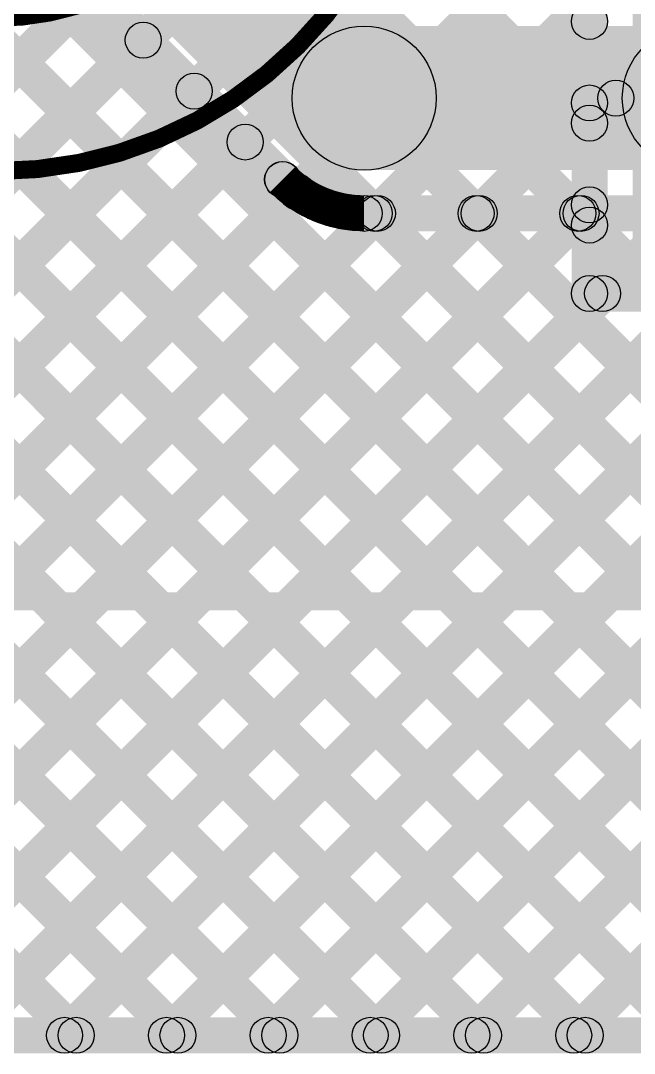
# Model space of a CAD drawing. Header units: millimetres. Extents: x -0.22 to 4.11, y -0.25 to 2.01.
# Drawn here: x 3.5225 to 3.693, y 0.0094 to 0.2962 of the extents above; entities that cross this region are included whole.
import ezdxf

# ---------------------------------------------------------------- set-up
doc = ezdxf.new("R2010")
doc.units = ezdxf.units.MM
doc.header["$MEASUREMENT"] = 0
for name, color, linetype in [('BottomLayer', 5, 'Continuous'), ('TopLayer', 1, 'Continuous'), ('TopOverlay', 2, 'Continuous')]:
    doc.layers.add(name, color=color, linetype=linetype)

# ---------------------------------------------------------------- blocks, each defined once
blk = doc.blocks.new('TS_1103S_C_C_3')
at = {"layer": 'TopOverlay'}
blk.add_hatch(color=2, dxfattribs=at).paths.add_polyline_path([(0.19291, 0.24069), (0.19291, 0.23569), (-0.19291, 0.23569), (-0.19291, 0.24069)])
for points, const_width in [([(0.1187, 0, 1), (-0.1187, 0, 1)], 0.005), ([(0.07363, 0, 1), (-0.07363, 0, 1)], 0.01)]:
    blk.add_lwpolyline(points, format="xyb", close=True, dxfattribs=dict(at, const_width=const_width))

msp = doc.modelspace()

# ---------------------------------------------------------------- hatches: boundary and pattern name
at = {"layer": 'BottomLayer'}
for points in [[(2.28168, 1.6878), (2.28875, 1.69487), (3.68407, 0.29955), (3.677, 0.29248)], [(2.28168, 1.6878), (2.28875, 1.69487), (3.68407, 0.29955), (3.677, 0.29248)], [(2.28168, 1.65951), (2.28875, 1.66658), (3.68407, 0.27127), (3.677, 0.2642)], [(2.28168, 1.65951), (2.28875, 1.66658), (3.68407, 0.27127), (3.677, 0.2642)], [(2.28168, 1.63123), (2.28875, 1.6383), (3.68407, 0.24298), (3.677, 0.23591)], [(2.28168, 1.63123), (2.28875, 1.6383), (3.68407, 0.24298), (3.677, 0.23591)], [(2.28168, 1.60294), (2.28875, 1.61002), (3.79807, 0.1007), (3.791, 0.09363)], [(2.28168, 1.60294), (2.28875, 1.61002), (3.79807, 0.1007), (3.791, 0.09363)], [(2.28168, 1.57466), (2.28875, 1.58173), (3.78483, 0.08565), (3.77776, 0.07858)], [(2.28168, 1.57466), (2.28875, 1.58173), (3.78483, 0.08565), (3.77776, 0.07858)], [(2.28168, 1.54638), (2.28875, 1.55345), (3.76566, 0.07654), (3.75859, 0.06947)], [(2.28168, 1.54638), (2.28875, 1.55345), (3.76566, 0.07654), (3.75859, 0.06947)], [(2.28168, 1.51809), (2.28875, 1.52516), (3.75005, 0.06387), (3.74297, 0.0568)], [(2.28168, 1.51809), (2.28875, 1.52516), (3.75005, 0.06387), (3.74297, 0.0568)], [(2.28168, 1.48981), (2.28875, 1.49688), (3.73773, 0.04791), (3.73066, 0.04084)], [(2.28168, 1.48981), (2.28875, 1.49688), (3.73773, 0.04791), (3.73066, 0.04084)], [(2.28168, 1.46153), (2.28875, 1.4686), (3.72904, 0.02832), (3.72196, 0.02124)], [(2.28168, 1.46153), (2.28875, 1.4686), (3.72904, 0.02832), (3.72196, 0.02124)], [(2.28168, 1.43324), (2.28875, 1.44031), (3.71114, 0.01792), (3.70407, 0.01085)], [(2.28168, 1.43324), (2.28875, 1.44031), (3.71114, 0.01792), (3.70407, 0.01085)], [(2.28168, 1.40496), (2.28875, 1.41203), (3.68286, 0.01792), (3.67579, 0.01085)], [(2.28168, 1.40496), (2.28875, 1.41203), (3.68286, 0.01792), (3.67579, 0.01085)], [(2.28168, 1.37667), (2.28875, 1.38375), (3.65458, 0.01792), (3.6475, 0.01085)], [(2.28168, 1.37667), (2.28875, 1.38375), (3.65458, 0.01792), (3.6475, 0.01085)], [(2.28168, 1.34839), (2.28875, 1.35546), (3.62629, 0.01792), (3.61922, 0.01085)], [(2.28168, 1.34839), (2.28875, 1.35546), (3.62629, 0.01792), (3.61922, 0.01085)], [(2.28168, 1.32011), (2.28875, 1.32718), (3.59801, 0.01792), (3.59094, 0.01085)], [(2.28168, 1.32011), (2.28875, 1.32718), (3.59801, 0.01792), (3.59094, 0.01085)], [(2.28168, 1.29182), (2.28875, 1.29889), (3.56972, 0.01792), (3.56265, 0.01085)], [(2.28168, 1.29182), (2.28875, 1.29889), (3.56972, 0.01792), (3.56265, 0.01085)], [(2.28168, 1.26354), (2.28875, 1.27061), (3.54144, 0.01792), (3.53437, 0.01085)], [(2.28168, 1.26354), (2.28875, 1.27061), (3.54144, 0.01792), (3.53437, 0.01085)], [(3.68553, 0.22042), (3.67553, 0.22042), (3.67553, 0.46332), (3.68553, 0.46332)], [(3.68553, 0.22042), (3.67553, 0.22042), (3.67553, 0.46332), (3.68553, 0.46332)], [(3.69253, 0.23242), (3.87953, 0.23242), (3.87953, 0.45132), (3.69253, 0.45132)], [(3.25539, 0.01085), (3.24832, 0.01792), (3.677, 0.4466), (3.68407, 0.43953)], [(3.25539, 0.01085), (3.24832, 0.01792), (3.677, 0.4466), (3.68407, 0.43953)], [(3.28367, 0.01085), (3.2766, 0.01792), (3.677, 0.41832), (3.68407, 0.41125)], [(3.28367, 0.01085), (3.2766, 0.01792), (3.677, 0.41832), (3.68407, 0.41125)], [(3.31196, 0.01085), (3.30488, 0.01792), (3.677, 0.39003), (3.68407, 0.38296)], [(3.31196, 0.01085), (3.30488, 0.01792), (3.677, 0.39003), (3.68407, 0.38296)], [(3.34024, 0.01085), (3.33317, 0.01792), (3.677, 0.36175), (3.68407, 0.35468)], [(3.34024, 0.01085), (3.33317, 0.01792), (3.677, 0.36175), (3.68407, 0.35468)], [(3.36852, 0.01085), (3.36145, 0.01792), (3.677, 0.33347), (3.68407, 0.3264)], [(3.36852, 0.01085), (3.36145, 0.01792), (3.677, 0.33347), (3.68407, 0.3264)], [(3.39681, 0.01085), (3.38974, 0.01792), (3.677, 0.30518), (3.68407, 0.29811)], [(3.39681, 0.01085), (3.38974, 0.01792), (3.677, 0.30518), (3.68407, 0.29811)], [(3.68782, 0.2697), (3.68782, 0.2797), (3.70963, 0.2797), (3.70963, 0.2697)], [(3.68782, 0.2697), (3.68782, 0.2797), (3.70963, 0.2797), (3.70963, 0.2697)], [(3.42509, 0.01085), (3.41802, 0.01792), (3.677, 0.2769), (3.68407, 0.26983)], [(3.42509, 0.01085), (3.41802, 0.01792), (3.677, 0.2769), (3.68407, 0.26983)], [(3.45338, 0.01085), (3.44631, 0.01792), (3.677, 0.24861), (3.68407, 0.24154)], [(3.45338, 0.01085), (3.44631, 0.01792), (3.677, 0.24861), (3.68407, 0.24154)], [(3.48166, 0.01085), (3.47459, 0.01792), (3.68062, 0.22395), (3.68769, 0.21688)], [(3.48166, 0.01085), (3.47459, 0.01792), (3.68062, 0.22395), (3.68769, 0.21688)], [(3.50995, 0.01085), (3.50288, 0.01792), (3.70891, 0.22395), (3.71598, 0.21688)], [(3.50995, 0.01085), (3.50288, 0.01792), (3.70891, 0.22395), (3.71598, 0.21688)], [(3.53823, 0.01085), (3.53116, 0.01792), (3.73719, 0.22395), (3.74426, 0.21688)], [(3.53823, 0.01085), (3.53116, 0.01792), (3.73719, 0.22395), (3.74426, 0.21688)], [(3.56651, 0.01085), (3.55944, 0.01792), (3.76548, 0.22395), (3.77255, 0.21688)], [(3.56651, 0.01085), (3.55944, 0.01792), (3.76548, 0.22395), (3.77255, 0.21688)], [(3.68053, 0.21542), (3.68053, 0.22542), (3.79453, 0.22542), (3.79453, 0.21542)], [(3.68053, 0.21542), (3.68053, 0.22542), (3.79453, 0.22542), (3.79453, 0.21542)], [(3.5948, 0.01085), (3.58773, 0.01792), (3.791, 0.22119), (3.79807, 0.21412)], [(3.5948, 0.01085), (3.58773, 0.01792), (3.791, 0.22119), (3.79807, 0.21412)], [(3.62308, 0.01085), (3.61601, 0.01792), (3.791, 0.19291), (3.79807, 0.18584)], [(3.62308, 0.01085), (3.61601, 0.01792), (3.791, 0.19291), (3.79807, 0.18584)], [(3.65137, 0.01085), (3.6443, 0.01792), (3.791, 0.16462), (3.79807, 0.15755)], [(3.65137, 0.01085), (3.6443, 0.01792), (3.791, 0.16462), (3.79807, 0.15755)], [(3.67965, 0.01085), (3.67258, 0.01792), (3.791, 0.13634), (3.79807, 0.12927)], [(3.67965, 0.01085), (3.67258, 0.01792), (3.791, 0.13634), (3.79807, 0.12927)], [(2.69453, 0.00939), (2.69453, 0.01939), (3.72304, 0.01939), (3.72304, 0.00939)], [(2.69453, 0.00939), (2.69453, 0.01939), (3.72304, 0.01939), (3.72304, 0.00939)]]:
    msp.add_hatch(color=5, dxfattribs=at).paths.add_polyline_path(points)
h = msp.add_hatch(color=5, dxfattribs=at)
edge = h.paths.add_edge_path()
edge.add_arc((3.68053, 0.29602), 0.005, 0, 360)
h = msp.add_hatch(color=5, dxfattribs=at)
edge = h.paths.add_edge_path()
edge.add_arc((3.68053, 0.29602), 0.005, 0, 360)
h = msp.add_hatch(color=5, dxfattribs=at)
edge = h.paths.add_edge_path()
edge.add_arc((3.68053, 0.27336), 0.005, 0, 360)
h = msp.add_hatch(color=5, dxfattribs=at)
edge = h.paths.add_edge_path()
edge.add_arc((3.68053, 0.27336), 0.005, 0, 360)
h = msp.add_hatch(color=5, dxfattribs=at)
edge = h.paths.add_edge_path()
edge.add_arc((3.68782, 0.2747), 0.005, 0, 360)
h = msp.add_hatch(color=5, dxfattribs=at)
edge = h.paths.add_edge_path()
edge.add_arc((3.68782, 0.2747), 0.005, 0, 360)
h = msp.add_hatch(color=5, dxfattribs=at)
edge = h.paths.add_edge_path()
edge.add_arc((3.68053, 0.26773), 0.005, 0, 360)
h = msp.add_hatch(color=5, dxfattribs=at)
edge = h.paths.add_edge_path()
edge.add_arc((3.68053, 0.26773), 0.005, 0, 360)
h = msp.add_hatch(color=5, dxfattribs=at)
edge = h.paths.add_edge_path()
edge.add_arc((3.68053, 0.24508), 0.005, 0, 360)
h = msp.add_hatch(color=5, dxfattribs=at)
edge = h.paths.add_edge_path()
edge.add_arc((3.68053, 0.24508), 0.005, 0, 360)
h = msp.add_hatch(color=5, dxfattribs=at)
edge = h.paths.add_edge_path()
edge.add_arc((3.68053, 0.23945), 0.005, 0, 360)
h = msp.add_hatch(color=5, dxfattribs=at)
edge = h.paths.add_edge_path()
edge.add_arc((3.68053, 0.23945), 0.005, 0, 360)
h = msp.add_hatch(color=5, dxfattribs=at)
edge = h.paths.add_edge_path()
edge.add_arc((3.68053, 0.22042), 0.005, 0, 360)
h = msp.add_hatch(color=5, dxfattribs=at)
edge = h.paths.add_edge_path()
edge.add_arc((3.68053, 0.22042), 0.005, 0, 360)
h = msp.add_hatch(color=5, dxfattribs=at)
edge = h.paths.add_edge_path()
edge.add_arc((3.68053, 0.22042), 0.005, 0, 360)
h = msp.add_hatch(color=5, dxfattribs=at)
edge = h.paths.add_edge_path()
edge.add_arc((3.68053, 0.22042), 0.005, 0, 360)
h = msp.add_hatch(color=5, dxfattribs=at)
edge = h.paths.add_edge_path()
edge.add_arc((3.68416, 0.22042), 0.005, 0, 360)
h = msp.add_hatch(color=5, dxfattribs=at)
edge = h.paths.add_edge_path()
edge.add_arc((3.68416, 0.22042), 0.005, 0, 360)
h = msp.add_hatch(color=5, dxfattribs=at)
edge = h.paths.add_edge_path()
edge.add_arc((3.53469, 0.01439), 0.005, 0, 360)
h = msp.add_hatch(color=5, dxfattribs=at)
edge = h.paths.add_edge_path()
edge.add_arc((3.53469, 0.01439), 0.005, 0, 360)
h = msp.add_hatch(color=5, dxfattribs=at)
edge = h.paths.add_edge_path()
edge.add_arc((3.5379, 0.01439), 0.005, 0, 360)
h = msp.add_hatch(color=5, dxfattribs=at)
edge = h.paths.add_edge_path()
edge.add_arc((3.5379, 0.01439), 0.005, 0, 360)
h = msp.add_hatch(color=5, dxfattribs=at)
edge = h.paths.add_edge_path()
edge.add_arc((3.56298, 0.01439), 0.005, 0, 360)
h = msp.add_hatch(color=5, dxfattribs=at)
edge = h.paths.add_edge_path()
edge.add_arc((3.56298, 0.01439), 0.005, 0, 360)
h = msp.add_hatch(color=5, dxfattribs=at)
edge = h.paths.add_edge_path()
edge.add_arc((3.56619, 0.01439), 0.005, 0, 360)
h = msp.add_hatch(color=5, dxfattribs=at)
edge = h.paths.add_edge_path()
edge.add_arc((3.56619, 0.01439), 0.005, 0, 360)
h = msp.add_hatch(color=5, dxfattribs=at)
edge = h.paths.add_edge_path()
edge.add_arc((3.59126, 0.01439), 0.005, 0, 360)
h = msp.add_hatch(color=5, dxfattribs=at)
edge = h.paths.add_edge_path()
edge.add_arc((3.59126, 0.01439), 0.005, 0, 360)
h = msp.add_hatch(color=5, dxfattribs=at)
edge = h.paths.add_edge_path()
edge.add_arc((3.59447, 0.01439), 0.005, 0, 360)
h = msp.add_hatch(color=5, dxfattribs=at)
edge = h.paths.add_edge_path()
edge.add_arc((3.59447, 0.01439), 0.005, 0, 360)
h = msp.add_hatch(color=5, dxfattribs=at)
edge = h.paths.add_edge_path()
edge.add_arc((3.61955, 0.01439), 0.005, 0, 360)
h = msp.add_hatch(color=5, dxfattribs=at)
edge = h.paths.add_edge_path()
edge.add_arc((3.61955, 0.01439), 0.005, 0, 360)
h = msp.add_hatch(color=5, dxfattribs=at)
edge = h.paths.add_edge_path()
edge.add_arc((3.62276, 0.01439), 0.005, 0, 360)
h = msp.add_hatch(color=5, dxfattribs=at)
edge = h.paths.add_edge_path()
edge.add_arc((3.62276, 0.01439), 0.005, 0, 360)
h = msp.add_hatch(color=5, dxfattribs=at)
edge = h.paths.add_edge_path()
edge.add_arc((3.64783, 0.01439), 0.005, 0, 360)
h = msp.add_hatch(color=5, dxfattribs=at)
edge = h.paths.add_edge_path()
edge.add_arc((3.64783, 0.01439), 0.005, 0, 360)
h = msp.add_hatch(color=5, dxfattribs=at)
edge = h.paths.add_edge_path()
edge.add_arc((3.65104, 0.01439), 0.005, 0, 360)
h = msp.add_hatch(color=5, dxfattribs=at)
edge = h.paths.add_edge_path()
edge.add_arc((3.65104, 0.01439), 0.005, 0, 360)
h = msp.add_hatch(color=5, dxfattribs=at)
edge = h.paths.add_edge_path()
edge.add_arc((3.67612, 0.01439), 0.005, 0, 360)
h = msp.add_hatch(color=5, dxfattribs=at)
edge = h.paths.add_edge_path()
edge.add_arc((3.67612, 0.01439), 0.005, 0, 360)
h = msp.add_hatch(color=5, dxfattribs=at)
edge = h.paths.add_edge_path()
edge.add_arc((3.67932, 0.01439), 0.005, 0, 360)
h = msp.add_hatch(color=5, dxfattribs=at)
edge = h.paths.add_edge_path()
edge.add_arc((3.67932, 0.01439), 0.005, 0, 360)
at = {"layer": 'TopLayer'}
for points in [[(3.27393, 0.5904), (3.30221, 0.61869), (3.63205, 0.28884), (3.60377, 0.26056)], [(3.23076, 0.56901), (3.23784, 0.57608), (3.75005, 0.06387), (3.74297, 0.0568)], [(3.23076, 0.56901), (3.23784, 0.57608), (3.75005, 0.06387), (3.74297, 0.0568)], [(3.25905, 0.56901), (3.26612, 0.57608), (3.76566, 0.07654), (3.75859, 0.06947)], [(3.25905, 0.56901), (3.26612, 0.57608), (3.76566, 0.07654), (3.75859, 0.06947)], [(3.27128, 0.56901), (3.27835, 0.57608), (3.59879, 0.25564), (3.59172, 0.24857)], [(3.27128, 0.56901), (3.27835, 0.57608), (3.59879, 0.25564), (3.59172, 0.24857)], [(3.28778, 0.48372), (3.29485, 0.49079), (3.73773, 0.04791), (3.73066, 0.04084)], [(3.28778, 0.48372), (3.29485, 0.49079), (3.73773, 0.04791), (3.73066, 0.04084)], [(3.28778, 0.45543), (3.29485, 0.4625), (3.72904, 0.02832), (3.72196, 0.02124)], [(3.28778, 0.45543), (3.29485, 0.4625), (3.72904, 0.02832), (3.72196, 0.02124)], [(3.1753, 0.42649), (3.18237, 0.43356), (3.59801, 0.01792), (3.59094, 0.01085)], [(3.1753, 0.42649), (3.18237, 0.43356), (3.59801, 0.01792), (3.59094, 0.01085)], [(3.20358, 0.42649), (3.21065, 0.43356), (3.62629, 0.01792), (3.61922, 0.01085)], [(3.20358, 0.42649), (3.21065, 0.43356), (3.62629, 0.01792), (3.61922, 0.01085)], [(3.23187, 0.42649), (3.23894, 0.43356), (3.65458, 0.01792), (3.6475, 0.01085)], [(3.23187, 0.42649), (3.23894, 0.43356), (3.65458, 0.01792), (3.6475, 0.01085)], [(3.26015, 0.42649), (3.26722, 0.43356), (3.68286, 0.01792), (3.67579, 0.01085)], [(3.26015, 0.42649), (3.26722, 0.43356), (3.68286, 0.01792), (3.67579, 0.01085)], [(3.28778, 0.42715), (3.29485, 0.43422), (3.71114, 0.01792), (3.70407, 0.01085)], [(3.28778, 0.42715), (3.29485, 0.43422), (3.71114, 0.01792), (3.70407, 0.01085)], [(3.25539, 0.01085), (3.24832, 0.01792), (3.53888, 0.30848), (3.54595, 0.30141)], [(3.25539, 0.01085), (3.24832, 0.01792), (3.53888, 0.30848), (3.54595, 0.30141)], [(3.28367, 0.01085), (3.2766, 0.01792), (3.55302, 0.29434), (3.56009, 0.28727)], [(3.28367, 0.01085), (3.2766, 0.01792), (3.55302, 0.29434), (3.56009, 0.28727)], [(3.28778, 0.28573), (3.29485, 0.2928), (3.56972, 0.01792), (3.56265, 0.01085)], [(3.28778, 0.28573), (3.29485, 0.2928), (3.56972, 0.01792), (3.56265, 0.01085)], [(3.61791, 0.2547), (3.61791, 0.2947), (3.70963, 0.2947), (3.70963, 0.2547)], [(3.31196, 0.01085), (3.30488, 0.01792), (3.56716, 0.2802), (3.57423, 0.27313)], [(3.31196, 0.01085), (3.30488, 0.01792), (3.56716, 0.2802), (3.57423, 0.27313)], [(3.28778, 0.25744), (3.29485, 0.26451), (3.54144, 0.01792), (3.53437, 0.01085)], [(3.28778, 0.25744), (3.29485, 0.26451), (3.54144, 0.01792), (3.53437, 0.01085)], [(3.34024, 0.01085), (3.33317, 0.01792), (3.5813, 0.26606), (3.58837, 0.25898)], [(3.34024, 0.01085), (3.33317, 0.01792), (3.5813, 0.26606), (3.58837, 0.25898)], [(3.36852, 0.01085), (3.36145, 0.01792), (3.59575, 0.25222), (3.60282, 0.24515)], [(3.36852, 0.01085), (3.36145, 0.01792), (3.59575, 0.25222), (3.60282, 0.24515)], [(3.61791, 0.2377), (3.61791, 0.2477), (3.70963, 0.2477), (3.70963, 0.2377)], [(3.61791, 0.2377), (3.61791, 0.2477), (3.70963, 0.2477), (3.70963, 0.2377)], [(3.39681, 0.01085), (3.38974, 0.01792), (3.61805, 0.24624), (3.62512, 0.23917)], [(3.39681, 0.01085), (3.38974, 0.01792), (3.61805, 0.24624), (3.62512, 0.23917)], [(3.42509, 0.01085), (3.41802, 0.01792), (3.64634, 0.24624), (3.65341, 0.23917)], [(3.42509, 0.01085), (3.41802, 0.01792), (3.64634, 0.24624), (3.65341, 0.23917)], [(3.45338, 0.01085), (3.44631, 0.01792), (3.67462, 0.24624), (3.68169, 0.23917)], [(3.45338, 0.01085), (3.44631, 0.01792), (3.67462, 0.24624), (3.68169, 0.23917)], [(3.48166, 0.01085), (3.47459, 0.01792), (3.70291, 0.24624), (3.70998, 0.23917)], [(3.48166, 0.01085), (3.47459, 0.01792), (3.70291, 0.24624), (3.70998, 0.23917)], [(3.50995, 0.01085), (3.50288, 0.01792), (3.73119, 0.24624), (3.73826, 0.23917)], [(3.50995, 0.01085), (3.50288, 0.01792), (3.73119, 0.24624), (3.73826, 0.23917)], [(3.61718, 0.23917), (3.62425, 0.24624), (3.78483, 0.08565), (3.77776, 0.07858)], [(3.61718, 0.23917), (3.62425, 0.24624), (3.78483, 0.08565), (3.77776, 0.07858)], [(3.64546, 0.23917), (3.65253, 0.24624), (3.79807, 0.1007), (3.791, 0.09363)], [(3.64546, 0.23917), (3.65253, 0.24624), (3.79807, 0.1007), (3.791, 0.09363)], [(3.67374, 0.23917), (3.68082, 0.24624), (3.79807, 0.12898), (3.791, 0.12191)], [(3.67374, 0.23917), (3.68082, 0.24624), (3.79807, 0.12898), (3.791, 0.12191)], [(3.53823, 0.01085), (3.53116, 0.01792), (3.74995, 0.23671), (3.75702, 0.22964)], [(3.53823, 0.01085), (3.53116, 0.01792), (3.74995, 0.23671), (3.75702, 0.22964)], [(3.56651, 0.01085), (3.55944, 0.01792), (3.77823, 0.23671), (3.7853, 0.22964)], [(3.56651, 0.01085), (3.55944, 0.01792), (3.77823, 0.23671), (3.7853, 0.22964)], [(3.5948, 0.01085), (3.58773, 0.01792), (3.791, 0.22119), (3.79807, 0.21412)], [(3.5948, 0.01085), (3.58773, 0.01792), (3.791, 0.22119), (3.79807, 0.21412)], [(3.62308, 0.01085), (3.61601, 0.01792), (3.791, 0.19291), (3.79807, 0.18584)], [(3.62308, 0.01085), (3.61601, 0.01792), (3.791, 0.19291), (3.79807, 0.18584)], [(3.65137, 0.01085), (3.6443, 0.01792), (3.791, 0.16462), (3.79807, 0.15755)], [(3.65137, 0.01085), (3.6443, 0.01792), (3.791, 0.16462), (3.79807, 0.15755)], [(3.67965, 0.01085), (3.67258, 0.01792), (3.791, 0.13634), (3.79807, 0.12927)], [(3.67965, 0.01085), (3.67258, 0.01792), (3.791, 0.13634), (3.79807, 0.12927)], [(2.69453, 0.00939), (2.69453, 0.01939), (3.72304, 0.01939), (3.72304, 0.00939)], [(2.69453, 0.00939), (2.69453, 0.01939), (3.72304, 0.01939), (3.72304, 0.00939)]]:
    msp.add_hatch(color=1, dxfattribs=at).paths.add_polyline_path(points)
h = msp.add_hatch(color=1, dxfattribs=at)
edge = h.paths.add_edge_path()
edge.add_arc((3.55655, 0.2908), 0.005, 0, 360)
h = msp.add_hatch(color=1, dxfattribs=at)
edge = h.paths.add_edge_path()
edge.add_arc((3.55655, 0.2908), 0.005, 0, 360)
h = msp.add_hatch(color=1, dxfattribs=at)
edge = h.paths.add_edge_path()
edge.add_arc((3.61791, 0.2747), 0.02, 0, 360)
h = msp.add_hatch(color=1, dxfattribs=at)
edge = h.paths.add_edge_path()
edge.add_arc((3.61791, 0.2747), 0.02, 0, 360)
h = msp.add_hatch(color=1, dxfattribs=at)
edge = h.paths.add_edge_path()
edge.add_arc((3.70963, 0.2747), 0.02, 0, 360)
h = msp.add_hatch(color=1, dxfattribs=at)
edge = h.paths.add_edge_path()
edge.add_arc((3.70963, 0.2747), 0.02, 0, 360)
h = msp.add_hatch(color=1, dxfattribs=at)
edge = h.paths.add_edge_path()
edge.add_arc((3.5707, 0.27666), 0.005, 0, 360)
h = msp.add_hatch(color=1, dxfattribs=at)
edge = h.paths.add_edge_path()
edge.add_arc((3.5707, 0.27666), 0.005, 0, 360)
h = msp.add_hatch(color=1, dxfattribs=at)
edge = h.paths.add_edge_path()
edge.add_arc((3.58484, 0.26252), 0.005, 0, 360)
h = msp.add_hatch(color=1, dxfattribs=at)
edge = h.paths.add_edge_path()
edge.add_arc((3.58484, 0.26252), 0.005, 0, 360)
h = msp.add_hatch(color=1, dxfattribs=at)
edge = h.paths.add_edge_path()
edge.add_arc((3.59526, 0.2521), 0.005, 0, 360)
h = msp.add_hatch(color=1, dxfattribs=at)
edge = h.paths.add_edge_path()
edge.add_arc((3.59526, 0.2521), 0.005, 0, 360)
h = msp.add_hatch(color=1, dxfattribs=at)
edge = h.paths.add_edge_path()
edge.add_arc((3.59526, 0.2521), 0.005, 0, 360)
h = msp.add_hatch(color=1, dxfattribs=at)
edge = h.paths.add_edge_path()
edge.add_arc((3.59526, 0.2521), 0.005, 0, 360)
h = msp.add_hatch(color=1, dxfattribs=at)
edge = h.paths.add_edge_path()
edge.add_arc((3.59528, 0.25207), 0.005, 0, 360)
h = msp.add_hatch(color=1, dxfattribs=at)
edge = h.paths.add_edge_path()
edge.add_arc((3.59528, 0.25207), 0.005, 0, 360)
h = msp.add_hatch(color=1, dxfattribs=at)
edge = h.paths.add_edge_path()
edge.add_arc((3.59928, 0.24868), 0.005, 0, 360)
h = msp.add_hatch(color=1, dxfattribs=at)
edge = h.paths.add_edge_path()
edge.add_arc((3.59928, 0.24868), 0.005, 0, 360)
h = msp.add_hatch(color=1, dxfattribs=at)
edge = h.paths.add_edge_path()
edge.add_arc((3.61791, 0.2427), 0.005, 0, 360)
h = msp.add_hatch(color=1, dxfattribs=at)
edge = h.paths.add_edge_path()
edge.add_arc((3.61791, 0.2427), 0.005, 0, 360)
h = msp.add_hatch(color=1, dxfattribs=at)
edge = h.paths.add_edge_path()
edge.add_arc((3.61791, 0.2427), 0.005, 0, 360)
h = msp.add_hatch(color=1, dxfattribs=at)
edge = h.paths.add_edge_path()
edge.add_arc((3.61791, 0.2427), 0.005, 0, 360)
h = msp.add_hatch(color=1, dxfattribs=at)
edge = h.paths.add_edge_path()
edge.add_arc((3.61791, 0.2427), 0.005, 0, 360)
h = msp.add_hatch(color=1, dxfattribs=at)
edge = h.paths.add_edge_path()
edge.add_arc((3.61791, 0.2427), 0.005, 0, 360)
h = msp.add_hatch(color=1, dxfattribs=at)
edge = h.paths.add_edge_path()
edge.add_arc((3.62071, 0.2427), 0.005, 0, 360)
h = msp.add_hatch(color=1, dxfattribs=at)
edge = h.paths.add_edge_path()
edge.add_arc((3.62071, 0.2427), 0.005, 0, 360)
h = msp.add_hatch(color=1, dxfattribs=at)
edge = h.paths.add_edge_path()
edge.add_arc((3.62159, 0.2427), 0.005, 0, 360)
h = msp.add_hatch(color=1, dxfattribs=at)
edge = h.paths.add_edge_path()
edge.add_arc((3.62159, 0.2427), 0.005, 0, 360)
h = msp.add_hatch(color=1, dxfattribs=at)
edge = h.paths.add_edge_path()
edge.add_arc((3.649, 0.2427), 0.005, 0, 360)
h = msp.add_hatch(color=1, dxfattribs=at)
edge = h.paths.add_edge_path()
edge.add_arc((3.649, 0.2427), 0.005, 0, 360)
h = msp.add_hatch(color=1, dxfattribs=at)
edge = h.paths.add_edge_path()
edge.add_arc((3.64987, 0.2427), 0.005, 0, 360)
h = msp.add_hatch(color=1, dxfattribs=at)
edge = h.paths.add_edge_path()
edge.add_arc((3.64987, 0.2427), 0.005, 0, 360)
h = msp.add_hatch(color=1, dxfattribs=at)
edge = h.paths.add_edge_path()
edge.add_arc((3.67728, 0.2427), 0.005, 0, 360)
h = msp.add_hatch(color=1, dxfattribs=at)
edge = h.paths.add_edge_path()
edge.add_arc((3.67728, 0.2427), 0.005, 0, 360)
h = msp.add_hatch(color=1, dxfattribs=at)
edge = h.paths.add_edge_path()
edge.add_arc((3.67816, 0.2427), 0.005, 0, 360)
h = msp.add_hatch(color=1, dxfattribs=at)
edge = h.paths.add_edge_path()
edge.add_arc((3.67816, 0.2427), 0.005, 0, 360)
h = msp.add_hatch(color=1, dxfattribs=at)
edge = h.paths.add_edge_path()
edge.add_arc((3.53469, 0.01439), 0.005, 0, 360)
h = msp.add_hatch(color=1, dxfattribs=at)
edge = h.paths.add_edge_path()
edge.add_arc((3.53469, 0.01439), 0.005, 0, 360)
h = msp.add_hatch(color=1, dxfattribs=at)
edge = h.paths.add_edge_path()
edge.add_arc((3.5379, 0.01439), 0.005, 0, 360)
h = msp.add_hatch(color=1, dxfattribs=at)
edge = h.paths.add_edge_path()
edge.add_arc((3.5379, 0.01439), 0.005, 0, 360)
h = msp.add_hatch(color=1, dxfattribs=at)
edge = h.paths.add_edge_path()
edge.add_arc((3.56298, 0.01439), 0.005, 0, 360)
h = msp.add_hatch(color=1, dxfattribs=at)
edge = h.paths.add_edge_path()
edge.add_arc((3.56298, 0.01439), 0.005, 0, 360)
h = msp.add_hatch(color=1, dxfattribs=at)
edge = h.paths.add_edge_path()
edge.add_arc((3.56619, 0.01439), 0.005, 0, 360)
h = msp.add_hatch(color=1, dxfattribs=at)
edge = h.paths.add_edge_path()
edge.add_arc((3.56619, 0.01439), 0.005, 0, 360)
h = msp.add_hatch(color=1, dxfattribs=at)
edge = h.paths.add_edge_path()
edge.add_arc((3.59126, 0.01439), 0.005, 0, 360)
h = msp.add_hatch(color=1, dxfattribs=at)
edge = h.paths.add_edge_path()
edge.add_arc((3.59126, 0.01439), 0.005, 0, 360)
h = msp.add_hatch(color=1, dxfattribs=at)
edge = h.paths.add_edge_path()
edge.add_arc((3.59447, 0.01439), 0.005, 0, 360)
h = msp.add_hatch(color=1, dxfattribs=at)
edge = h.paths.add_edge_path()
edge.add_arc((3.59447, 0.01439), 0.005, 0, 360)
h = msp.add_hatch(color=1, dxfattribs=at)
edge = h.paths.add_edge_path()
edge.add_arc((3.61955, 0.01439), 0.005, 0, 360)
h = msp.add_hatch(color=1, dxfattribs=at)
edge = h.paths.add_edge_path()
edge.add_arc((3.61955, 0.01439), 0.005, 0, 360)
h = msp.add_hatch(color=1, dxfattribs=at)
edge = h.paths.add_edge_path()
edge.add_arc((3.62276, 0.01439), 0.005, 0, 360)
h = msp.add_hatch(color=1, dxfattribs=at)
edge = h.paths.add_edge_path()
edge.add_arc((3.62276, 0.01439), 0.005, 0, 360)
h = msp.add_hatch(color=1, dxfattribs=at)
edge = h.paths.add_edge_path()
edge.add_arc((3.64783, 0.01439), 0.005, 0, 360)
h = msp.add_hatch(color=1, dxfattribs=at)
edge = h.paths.add_edge_path()
edge.add_arc((3.64783, 0.01439), 0.005, 0, 360)
h = msp.add_hatch(color=1, dxfattribs=at)
edge = h.paths.add_edge_path()
edge.add_arc((3.65104, 0.01439), 0.005, 0, 360)
h = msp.add_hatch(color=1, dxfattribs=at)
edge = h.paths.add_edge_path()
edge.add_arc((3.65104, 0.01439), 0.005, 0, 360)
h = msp.add_hatch(color=1, dxfattribs=at)
edge = h.paths.add_edge_path()
edge.add_arc((3.67612, 0.01439), 0.005, 0, 360)
h = msp.add_hatch(color=1, dxfattribs=at)
edge = h.paths.add_edge_path()
edge.add_arc((3.67612, 0.01439), 0.005, 0, 360)
h = msp.add_hatch(color=1, dxfattribs=at)
edge = h.paths.add_edge_path()
edge.add_arc((3.67932, 0.01439), 0.005, 0, 360)
h = msp.add_hatch(color=1, dxfattribs=at)
edge = h.paths.add_edge_path()
edge.add_arc((3.67932, 0.01439), 0.005, 0, 360)

# ---------------------------------------------------------------- linework, layer by layer
at = {"layer": 'BottomLayer'}
for centre in [(3.68053, 0.29602), (3.68053, 0.29602), (3.68053, 0.27336), (3.68053, 0.27336), (3.68782, 0.2747), (3.68782, 0.2747), (3.68053, 0.26773), (3.68053, 0.26773), (3.68053, 0.24508), (3.68053, 0.24508), (3.68053, 0.23945), (3.68053, 0.23945), (3.68053, 0.22042), (3.68053, 0.22042), (3.68053, 0.22042), (3.68053, 0.22042), (3.68416, 0.22042), (3.68416, 0.22042), (3.53469, 0.01439), (3.53469, 0.01439), (3.5379, 0.01439), (3.5379, 0.01439), (3.56298, 0.01439), (3.56298, 0.01439), (3.56619, 0.01439), (3.56619, 0.01439), (3.59126, 0.01439), (3.59126, 0.01439), (3.59447, 0.01439), (3.59447, 0.01439), (3.61955, 0.01439), (3.61955, 0.01439), (3.62276, 0.01439), (3.62276, 0.01439), (3.64783, 0.01439), (3.64783, 0.01439), (3.65104, 0.01439), (3.65104, 0.01439), (3.67612, 0.01439), (3.67612, 0.01439), (3.67932, 0.01439), (3.67932, 0.01439)]:
    msp.add_circle(centre, 0.005, dxfattribs=at)
at = {"layer": 'TopLayer', "const_width": 0.01}
for points in [[(3.61791, 0.2427, -0.199231), (3.59526, 0.2521)], [(3.61791, 0.2427, -0.199231), (3.59526, 0.2521)], [(3.61791, 0.2427, -0.198912), (3.59528, 0.25207)], [(3.61791, 0.2427, -0.198912), (3.59528, 0.25207)]]:
    msp.add_lwpolyline(points, format="xyb", dxfattribs=at)
at = {"layer": 'TopLayer'}
for centre, radius in [((3.55655, 0.2908), 0.005), ((3.55655, 0.2908), 0.005), ((3.61791, 0.2747), 0.02), ((3.61791, 0.2747), 0.02), ((3.70963, 0.2747), 0.02), ((3.70963, 0.2747), 0.02), ((3.5707, 0.27666), 0.005), ((3.5707, 0.27666), 0.005), ((3.58484, 0.26252), 0.005), ((3.58484, 0.26252), 0.005), ((3.59526, 0.2521), 0.005), ((3.59526, 0.2521), 0.005), ((3.59526, 0.2521), 0.005), ((3.59526, 0.2521), 0.005), ((3.59528, 0.25207), 0.005), ((3.59528, 0.25207), 0.005), ((3.59928, 0.24868), 0.005), ((3.59928, 0.24868), 0.005), ((3.61791, 0.2427), 0.005), ((3.61791, 0.2427), 0.005), ((3.61791, 0.2427), 0.005), ((3.61791, 0.2427), 0.005), ((3.61791, 0.2427), 0.005), ((3.61791, 0.2427), 0.005), ((3.62071, 0.2427), 0.005), ((3.62071, 0.2427), 0.005), ((3.62159, 0.2427), 0.005), ((3.62159, 0.2427), 0.005), ((3.649, 0.2427), 0.005), ((3.649, 0.2427), 0.005), ((3.64987, 0.2427), 0.005), ((3.64987, 0.2427), 0.005), ((3.67728, 0.2427), 0.005), ((3.67728, 0.2427), 0.005), ((3.67816, 0.2427), 0.005), ((3.67816, 0.2427), 0.005), ((3.53469, 0.01439), 0.005), ((3.53469, 0.01439), 0.005), ((3.5379, 0.01439), 0.005), ((3.5379, 0.01439), 0.005), ((3.56298, 0.01439), 0.005), ((3.56298, 0.01439), 0.005), ((3.56619, 0.01439), 0.005), ((3.56619, 0.01439), 0.005), ((3.59126, 0.01439), 0.005), ((3.59126, 0.01439), 0.005), ((3.59447, 0.01439), 0.005), ((3.59447, 0.01439), 0.005), ((3.61955, 0.01439), 0.005), ((3.61955, 0.01439), 0.005), ((3.62276, 0.01439), 0.005), ((3.62276, 0.01439), 0.005), ((3.64783, 0.01439), 0.005), ((3.64783, 0.01439), 0.005), ((3.65104, 0.01439), 0.005), ((3.65104, 0.01439), 0.005), ((3.67612, 0.01439), 0.005), ((3.67612, 0.01439), 0.005), ((3.67932, 0.01439), 0.005), ((3.67932, 0.01439), 0.005)]:
    msp.add_circle(centre, radius, dxfattribs=at)

# ---------------------------------------------------------------- block references
at = {"rotation": 180}
msp.add_blockref('TS_1103S_C_C_3', (3.51553, 0.37313), dxfattribs=at)

doc.saveas('drawing.dxf')
